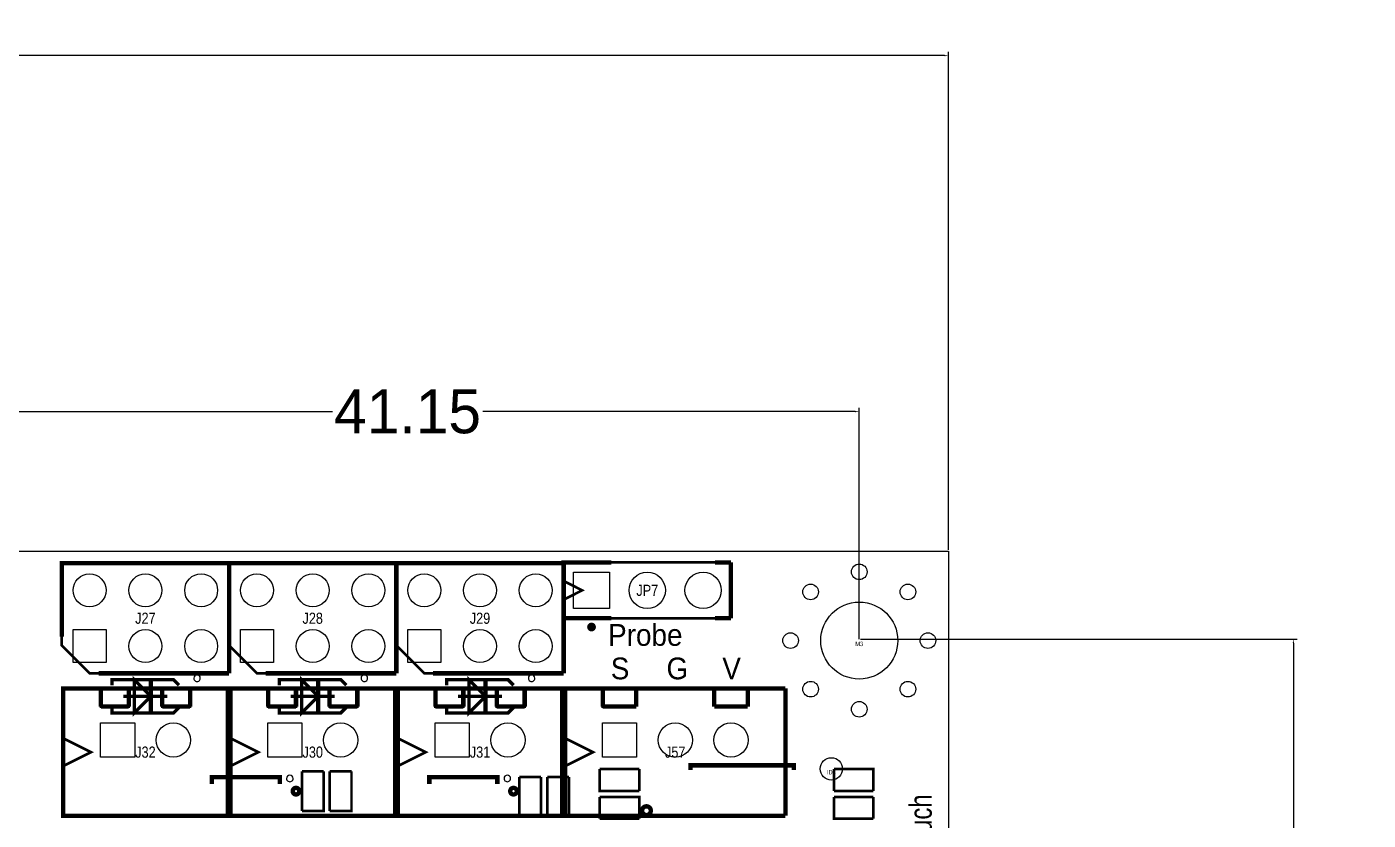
# Model space of a CAD drawing. Extents: x -26 to 196, y -14 to 133.
# Drawn here: x 135.1 to 196.2, y 96.7 to 132.8 of the extents above; entities that cross this region are included whole.
import ezdxf
from ezdxf.enums import TextEntityAlignment as Align

# ---------------------------------------------------------------- set-up
doc = ezdxf.new("R2010")
doc.units = 0
doc.header["$MEASUREMENT"] = 0
doc.layers.get('0').update_dxf_attribs({"linetype": 'CONTINUOUS'})
doc.layers.get('Defpoints').update_dxf_attribs({"linetype": 'CONTINUOUS'})
doc.layers.add('2', color=212, linetype='CONTINUOUS')
doc.dimstyles.get("Standard").update_dxf_attribs({"dimtxt": 0.18, "dimasz": 0.18, "dimexe": 0.18, "dimexo": 0.0625, "dimgap": 0.09, "dimtad": 0, "dimtih": 1, "dimtoh": 1, "dimzin": 0, "dimdsep": 46, "dimtxsty": 'STANDARD', "dimcen": 0.09, "dimadec": 0, "dimazin": 0, "dimtfac": 1, "dimtofl": 0, "dimtmove": 0, "dimatfit": 3, "dimfxl": 1, "dimtolj": 1, "dimtzin": 0, "dimarcsym": 0})

# ---------------------------------------------------------------- blocks, each defined once
blk = doc.blocks.new('*D11')
at = {"color": 0, "linetype": 'Continuous', "lineweight": -2}
for p, q in [((131.826, 107.426), (131.826, 115.504)), ((172.974, 104.965), (172.974, 115.504)), ((132.006, 115.324), (148.977, 115.324)), ((172.794, 115.324), (155.823, 115.324))]:
    blk.add_line(p, q, dxfattribs=at)
at = {"color": 0, "linetype": 'Continuous'}
for points in [[(132.006, 115.354), (132.006, 115.294), (131.826, 115.324)], [(172.794, 115.354), (172.794, 115.294), (172.974, 115.324)]]:
    blk.add_solid(points, dxfattribs=at)
at = {"layer": 'Defpoints', "color": 0, "linetype": 'Continuous'}
for p in [(172.974, 115.324), (131.826, 107.363), (172.974, 104.902)]:
    blk.add_point(p, dxfattribs=at)
at = {"color": 0, "linetype": 'Continuous', "insert": (152.4, 115.324), "char_height": 2, "attachment_point": 5}
blk.add_mtext('\\A1;41.15', dxfattribs=at)
blk = doc.blocks.new('*D12')
at = {"color": 0, "linetype": 'Continuous', "lineweight": -2}
for p, q in [((0, 109.028), (0, 131.712)), ((0.18, 131.532), (83.929, 131.532)), ((176.858, 131.532), (93.109, 131.532)), ((177.038, 109.028), (177.038, 131.712))]:
    blk.add_line(p, q, dxfattribs=at)
at = {"color": 0, "linetype": 'Continuous'}
for points in [[(0.18, 131.562), (0.18, 131.502), (0, 131.532)], [(176.858, 131.562), (176.858, 131.502), (177.038, 131.532)]]:
    blk.add_solid(points, dxfattribs=at)
at = {"layer": 'Defpoints', "color": 0, "linetype": 'Continuous'}
for p in [(177.038, 131.532), (0, 108.966), (177.038, 108.966)]:
    blk.add_point(p, dxfattribs=at)
at = {"color": 0, "linetype": 'Continuous', "insert": (88.519, 131.532), "char_height": 2, "attachment_point": 5}
blk.add_mtext('\\A1;177.04', dxfattribs=at)
blk = doc.blocks.new('*D15')
at = {"color": 0, "linetype": 'Continuous', "lineweight": -2}
for p, q in [((173.036, 104.965), (192.926, 104.965)), ((192.746, 104.784), (192.746, 60.811)), ((192.746, 14.658), (192.746, 58.631)), ((173.036, 14.478), (192.926, 14.478))]:
    blk.add_line(p, q, dxfattribs=at)
at = {"color": 0, "linetype": 'Continuous'}
for points in [[(192.716, 104.784), (192.776, 104.784), (192.746, 104.965)], [(192.716, 14.658), (192.776, 14.658), (192.746, 14.478)]]:
    blk.add_solid(points, dxfattribs=at)
at = {"layer": 'Defpoints', "color": 0, "linetype": 'Continuous'}
for p in [(172.974, 104.965), (172.974, 14.478), (192.746, 14.478)]:
    blk.add_point(p, dxfattribs=at)
at = {"color": 0, "linetype": 'Continuous', "insert": (192.746, 59.721), "char_height": 2, "attachment_point": 5}
blk.add_mtext('\\A1;90.49', dxfattribs=at)

msp = doc.modelspace()

# ---------------------------------------------------------------- linework, layer by layer
at = {"layer": '2'}
for points in [[(0, 0.762), (0, 108.966), (177.038, 108.966), (177.038, 0.762)], [(161.60496, 106.3625), (159.95396, 106.3625), (159.95396, 108.0135), (161.60496, 108.0135)], [(137.16762, 103.89616), (137.16762, 105.3973), (138.66876, 105.3973), (138.66876, 103.89616)], [(144.78762, 103.89616), (144.78762, 105.3973), (146.28876, 105.3973), (146.28876, 103.89616)], [(152.40762, 103.89616), (152.40762, 105.3973), (153.90876, 105.3973), (153.90876, 103.89616)], [(139.97178, 99.59086), (138.41222, 99.59086), (138.41222, 101.15042), (139.97178, 101.15042)], [(147.59178, 99.59086), (146.03222, 99.59086), (146.03222, 101.15042), (147.59178, 101.15042)], [(155.21178, 99.59086), (153.65222, 99.59086), (153.65222, 101.15042), (155.21178, 101.15042)], [(162.83178, 99.59086), (161.27222, 99.59086), (161.27222, 101.15042), (162.83178, 101.15042)]]:
    msp.add_lwpolyline(points, close=True, dxfattribs=at)
for points, const_width in [([(144.26946, 108.42752), (136.64946, 108.42752), (136.64946, 105.0798)], 0.20066), ([(144.26946, 103.40848), (137.91946, 103.40848), (136.64946, 104.67848), (136.64946, 108.42752), (144.26946, 108.42752)], 0.11938), ([(151.88946, 108.42752), (144.26946, 108.42752), (144.26946, 105.0798)], 0.20066), ([(144.26946, 103.40848), (144.26946, 108.42752)], 0.20066), ([(151.88946, 103.40848), (145.53946, 103.40848), (144.26946, 104.67848), (144.26946, 108.42752), (151.88946, 108.42752)], 0.11938), ([(144.26946, 108.42752), (144.26946, 103.40848)], 0.11938), ([(151.88946, 103.40848), (151.88946, 108.42752)], 0.20066), ([(159.50946, 108.42752), (151.88946, 108.42752), (151.88946, 105.0798)], 0.20066), ([(151.88946, 108.42752), (151.88946, 103.40848)], 0.11938), ([(159.50946, 103.40848), (153.15946, 103.40848), (151.88946, 104.67848), (151.88946, 108.42752), (159.50946, 108.42752)], 0.11938), ([(161.68878, 105.918), (159.50946, 105.918), (159.50946, 108.458), (161.68878, 108.458)], 0.20066), ([(159.50946, 103.40848), (159.50946, 108.42752)], 0.20066), ([(159.50946, 105.918), (159.50946, 106.76382), (160.35528, 107.188), (159.50946, 107.61218), (159.50946, 108.458)], 0.11938), ([(159.50946, 108.458), (167.12946, 108.458)], 0.11938), ([(159.50946, 108.42752), (159.50946, 103.40848)], 0.11938), ([(167.12946, 108.458), (166.40048, 108.458)], 0.20066), ([(167.12946, 105.918), (167.12946, 108.458)], 0.20066), ([(167.12946, 108.458), (167.12946, 105.918)], 0.11938), ([(167.12946, 105.918), (159.50946, 105.918)], 0.11938), ([(166.40048, 105.918), (167.12946, 105.918)], 0.20066), ([(138.32332, 103.40848), (144.26946, 103.40848)], 0.20066), ([(140.71092, 102.362), (139.96162, 103.1113), (139.96162, 101.6127), (140.71092, 102.362)], 0.14986), ([(145.94332, 103.40848), (151.88946, 103.40848)], 0.20066), ([(148.33092, 102.362), (147.58162, 103.1113), (147.58162, 101.6127), (148.33092, 102.362)], 0.14986), ([(153.56332, 103.40848), (159.50946, 103.40848)], 0.20066), ([(155.95092, 102.362), (155.20162, 103.1113), (155.20162, 101.6127), (155.95092, 102.362)], 0.14986), ([(140.07084, 96.92132), (136.71296, 96.92132), (136.71296, 102.72014), (140.07084, 102.72014)], 0.20066), ([(144.21104, 96.92132), (136.71296, 96.92132), (136.71296, 99.18446), (137.98296, 99.81946), (136.71296, 100.45446), (136.71296, 102.72014), (144.21104, 102.72014), (144.21104, 96.92132)], 0.11938), ([(138.43, 101.89464), (138.43, 102.72014)], 0.20066), ([(138.43, 102.72014), (138.43, 101.89464), (139.7, 101.89464), (139.7, 102.72014)], 0.11938), ([(138.938, 102.87), (138.938, 103.124), (141.732, 103.124), (141.986, 102.87)], 0.1524), ([(139.7, 102.72014), (139.7, 101.89464)], 0.20066), ([(140.07084, 96.92132), (144.21104, 96.92132), (144.21104, 102.72014), (140.07084, 102.72014)], 0.20066), ([(140.71092, 101.6127), (140.71092, 103.1113)], 0.20066), ([(141.224, 101.89464), (141.224, 102.72014)], 0.20066), ([(142.494, 102.72014), (142.494, 101.89464), (141.224, 101.89464), (141.224, 102.72014)], 0.11938), ([(142.494, 102.72014), (142.494, 101.89464)], 0.20066), ([(147.69084, 96.92132), (144.33296, 96.92132), (144.33296, 102.72014), (147.69084, 102.72014)], 0.20066), ([(151.83104, 96.92132), (144.33296, 96.92132), (144.33296, 99.18446), (145.60296, 99.81946), (144.33296, 100.45446), (144.33296, 102.72014), (151.83104, 102.72014), (151.83104, 96.92132)], 0.11938), ([(146.05, 101.89464), (146.05, 102.72014)], 0.20066), ([(146.05, 102.72014), (146.05, 101.89464), (147.32, 101.89464), (147.32, 102.72014)], 0.11938), ([(146.558, 102.87), (146.558, 103.124), (149.352, 103.124), (149.606, 102.87)], 0.1524), ([(147.32, 102.72014), (147.32, 101.89464)], 0.20066), ([(147.69084, 96.92132), (151.83104, 96.92132), (151.83104, 102.72014), (147.69084, 102.72014)], 0.20066), ([(148.33092, 101.6127), (148.33092, 103.1113)], 0.20066), ([(148.844, 101.89464), (148.844, 102.72014)], 0.20066), ([(150.114, 102.72014), (150.114, 101.89464), (148.844, 101.89464), (148.844, 102.72014)], 0.11938), ([(150.114, 102.72014), (150.114, 101.89464)], 0.20066), ([(155.31084, 96.92132), (151.95296, 96.92132), (151.95296, 102.72014), (155.31084, 102.72014)], 0.20066), ([(159.45104, 96.92132), (151.95296, 96.92132), (151.95296, 99.18446), (153.22296, 99.81946), (151.95296, 100.45446), (151.95296, 102.72014), (159.45104, 102.72014), (159.45104, 96.92132)], 0.11938), ([(153.67, 101.89464), (153.67, 102.72014)], 0.20066), ([(153.67, 102.72014), (153.67, 101.89464), (154.94, 101.89464), (154.94, 102.72014)], 0.11938), ([(154.178, 102.87), (154.178, 103.124), (156.972, 103.124), (157.226, 102.87)], 0.1524), ([(154.94, 102.72014), (154.94, 101.89464)], 0.20066), ([(155.31084, 96.92132), (159.45104, 96.92132), (159.45104, 102.72014), (155.31084, 102.72014)], 0.20066), ([(155.95092, 101.6127), (155.95092, 103.1113)], 0.20066), ([(156.464, 101.89464), (156.464, 102.72014)], 0.20066), ([(157.734, 102.72014), (157.734, 101.89464), (156.464, 101.89464), (156.464, 102.72014)], 0.11938), ([(157.734, 102.72014), (157.734, 101.89464)], 0.20066), ([(162.93084, 96.92132), (159.57296, 96.92132), (159.57296, 102.72014), (162.93084, 102.72014)], 0.20066), ([(169.61104, 96.92132), (159.57296, 96.92132), (159.57296, 99.18446), (160.84296, 99.81946), (159.57296, 100.45446), (159.57296, 102.72014)], 0.11938), ([(159.57296, 102.72014), (169.61104, 102.72014)], 0.11938), ([(169.61104, 102.72014), (160.39084, 102.72014)], 0.20066), ([(161.29, 101.89464), (161.29, 102.72014)], 0.20066), ([(161.29, 102.72014), (161.29, 101.89464), (162.814, 101.89464)], 0.11938), ([(162.814, 102.72014), (162.814, 101.89464)], 0.20066), ([(162.814, 101.89464), (162.814, 102.72014)], 0.11938), ([(166.37, 101.89464), (166.37, 102.72014)], 0.20066), ([(166.37, 101.89464), (166.37, 102.72014)], 0.11938), ([(167.894, 102.72014), (167.894, 101.89464)], 0.20066), ([(167.894, 102.72014), (167.894, 101.89464)], 0.11938), ([(169.61104, 96.92132), (169.61104, 102.72014)], 0.20066), ([(169.61104, 102.72014), (169.61104, 96.92132)], 0.11938), ([(141.46276, 102.362), (139.46124, 102.362)], 0.14986), ([(149.08276, 102.362), (147.08124, 102.362)], 0.14986), ([(156.70276, 102.362), (154.70124, 102.362)], 0.14986), ([(139.7, 101.89464), (138.43, 101.89464)], 0.20066), ([(141.986, 101.854), (141.732, 101.6), (138.938, 101.6), (138.938, 101.854)], 0.1524), ([(142.494, 101.89464), (141.224, 101.89464)], 0.20066), ([(147.32, 101.89464), (146.05, 101.89464)], 0.20066), ([(149.606, 101.854), (149.352, 101.6), (146.558, 101.6), (146.558, 101.854)], 0.1524), ([(150.114, 101.89464), (148.844, 101.89464)], 0.20066), ([(154.94, 101.89464), (153.67, 101.89464)], 0.20066), ([(157.226, 101.854), (156.972, 101.6), (154.178, 101.6), (154.178, 101.854)], 0.1524), ([(157.734, 101.89464), (156.464, 101.89464)], 0.20066), ([(162.814, 101.89464), (161.29, 101.89464)], 0.20066), ([(167.894, 101.89464), (166.37, 101.89464)], 0.20066), ([(167.894, 101.89464), (166.37, 101.89464)], 0.11938), ([(148.5773, 98.94316), (148.5773, 97.14484), (147.5867, 97.14484)], 0.11938), ([(147.5867, 98.94316), (148.5773, 98.94316)], 0.11938), ([(147.5867, 98.94316), (147.5867, 97.14484)], 0.11938), ([(149.8473, 98.94316), (149.8473, 97.14484), (148.8567, 97.14484)], 0.11938), ([(148.8567, 98.94316), (149.8473, 98.94316)], 0.11938), ([(148.8567, 98.94316), (148.8567, 97.14484)], 0.11938), ([(162.95116, 98.0567), (161.15284, 98.0567), (161.15284, 99.0473)], 0.11938), ([(162.95116, 99.0473), (161.15284, 99.0473)], 0.11938), ([(162.95116, 99.0473), (162.95116, 98.0567)], 0.11938), ([(165.2905, 99.01428), (165.2905, 99.22002), (169.9895, 99.22002), (169.9895, 99.01428)], 0.20066), ([(171.82084, 99.0473), (173.61916, 99.0473), (173.61916, 98.0567)], 0.11938), ([(171.82084, 98.0567), (171.82084, 99.0473)], 0.11938), ([(143.4846, 98.37674), (143.4846, 98.679), (146.5834, 98.679), (146.5834, 98.37674)], 0.20066), ([(153.3906, 98.37674), (153.3906, 98.679), (156.4894, 98.679), (156.4894, 98.37674)], 0.20066), ([(158.4833, 98.68916), (158.4833, 96.89084), (157.4927, 96.89084)], 0.11938), ([(157.4927, 98.68916), (158.4833, 98.68916)], 0.11938), ([(157.4927, 98.68916), (157.4927, 96.89084)], 0.11938), ([(159.7533, 98.68916), (159.7533, 96.89084), (158.7627, 96.89084)], 0.11938), ([(158.7627, 98.68916), (159.7533, 98.68916)], 0.11938), ([(158.7627, 98.68916), (158.7627, 96.89084)], 0.11938), ([(161.15284, 97.7773), (162.95116, 97.7773), (162.95116, 96.7867)], 0.11938), ([(161.15284, 96.7867), (161.15284, 97.7773)], 0.11938), ([(171.82084, 98.0567), (173.61916, 98.0567)], 0.11938), ([(173.61916, 96.7867), (171.82084, 96.7867), (171.82084, 97.7773)], 0.11938), ([(173.61916, 97.7773), (171.82084, 97.7773)], 0.11938), ([(173.61916, 97.7773), (173.61916, 96.7867)], 0.11938), ([(161.15284, 96.7867), (162.95116, 96.7867)], 0.11938), ([(162.93084, 96.92132), (169.61104, 96.92132)], 0.20066)]:
    msp.add_lwpolyline(points, dxfattribs=dict(at, const_width=const_width))
at = {"layer": '2', "const_width": 0.20066}
for points in [[(160.87852, 105.51922, 1.000505), (160.6804, 105.51668, 0.999495), (160.87852, 105.51922)], [(147.46986, 98.044, 1), (147.17014, 98.044, 1), (147.46986, 98.044)], [(157.37586, 98.044, 1), (157.07614, 98.044, 1), (157.37586, 98.044)], [(163.47948, 97.155, 1), (163.0807, 97.155, 1), (163.47948, 97.155)]]:
    msp.add_lwpolyline(points, format="xyb", dxfattribs=at)
at = {"layer": '2'}
for points in [[(142.96136, 103.1875, 1), (142.66264, 103.1865, 1)], [(150.58136, 103.1875, 1), (150.28264, 103.1865, 1)], [(158.20136, 103.1875, 1), (157.90264, 103.1865, 1)], [(147.18792, 98.62566, 1), (146.88808, 98.62434, 1)], [(157.09392, 98.62566, 1), (156.79408, 98.62434, 1)]]:
    msp.add_lwpolyline(points, format="xyb", close=True, dxfattribs=at)
for centre, radius in [((172.974, 108.03128), 0.3556), ((137.91946, 107.188), 0.75057), ((140.45946, 107.188), 0.75057), ((142.99946, 107.188), 0.75057), ((145.53946, 107.188), 0.75057), ((148.07946, 107.188), 0.75057), ((150.61946, 107.188), 0.75057), ((153.15946, 107.188), 0.75057), ((155.69946, 107.188), 0.75057), ((158.23946, 107.188), 0.75057), ((163.31946, 107.188), 0.8255), ((165.85946, 107.188), 0.8255), ((170.75912, 107.11688), 0.3556), ((175.18888, 107.11688), 0.3556), ((172.974, 104.902), 1.7526), ((140.45946, 104.648), 0.75057), ((142.99946, 104.648), 0.75057), ((148.07946, 104.648), 0.75057), ((150.61946, 104.648), 0.75057), ((155.69946, 104.648), 0.75057), ((158.23946, 104.648), 0.75057), ((169.84472, 104.902), 0.3556), ((176.10328, 104.902), 0.3556), ((170.75912, 102.68712), 0.3556), ((175.18888, 102.68712), 0.3556), ((172.974, 101.77272), 0.3556), ((141.732, 100.37064), 0.77978), ((149.352, 100.37064), 0.77978), ((156.972, 100.37064), 0.77978), ((164.592, 100.37064), 0.77978), ((167.132, 100.37064), 0.77978), ((171.704, 99.06), 0.508)]:
    msp.add_circle(centre, radius, dxfattribs=at)

# ---------------------------------------------------------------- texts
for s, height, width, p in [('JP7', 0.508, 0.85, (163.31946, 106.934)), ('J27', 0.508, 0.85, (140.45946, 105.664)), ('J28', 0.508, 0.85, (148.07946, 105.664)), ('J29', 0.508, 0.85, (155.69946, 105.664)), ('M3', 0.2032, 0.75, (172.974, 104.648)), ('J32', 0.508, 0.85, (140.462, 99.568)), ('J30', 0.508, 0.85, (148.082, 99.568)), ('J31', 0.508, 0.85, (155.702, 99.568)), ('J57', 0.508, 0.85, (164.592, 99.568)), ('ID4', 0.2032, 0.75, (171.704, 98.806))]:
    msp.add_text(s, height=height, dxfattribs=dict(at, width=width)).set_placement(p, align=Align.CENTER)
at = {"layer": '2', "width": 0.958974}
for s, p in [('Probe', (161.53384, 104.6607)), ('S', (161.65576, 103.1367)), ('G', (164.19576, 103.1367)), ('V', (166.73576, 103.1367))]:
    msp.add_text(s, height=0.9906, dxfattribs=at).set_placement(p)
at = {"layer": '2', "width": 0.8}
msp.add_text('Bl-Touch', height=1.016, rotation=90, dxfattribs=at).set_placement((176.276, 93.5482))

# ---------------------------------------------------------------- dimensions: what is measured, and where the dimension line sits
at = {"linetype": 'Continuous'}
for base, p1, p2, picture, middle in [((177.038, 131.53222), (0, 108.966), (177.038, 108.966), '*D12', (88.519, 131.53222)), ((172.974, 115.32395), (131.826, 107.36326), (172.974, 104.902), '*D11', (152.4, 115.32395))]:
    dim = msp.add_linear_dim(base=base, p1=p1, p2=p2, dimstyle='Standard', override={"dimtxt": 2}, dxfattribs=at)
    dim.commit()
    dim.dimension.update_dxf_attribs({"geometry": picture, "text_midpoint": middle})
dim = msp.add_linear_dim(base=(192.74592, 14.478), p1=(172.974, 104.9645), p2=(172.974, 14.478), angle=90, dimstyle='Standard', override={"dimtxt": 2}, dxfattribs=at)
dim.commit()
dim.dimension.update_dxf_attribs({"geometry": '*D15', "text_midpoint": (192.74592, 59.72125)})

doc.saveas('drawing.dxf')
